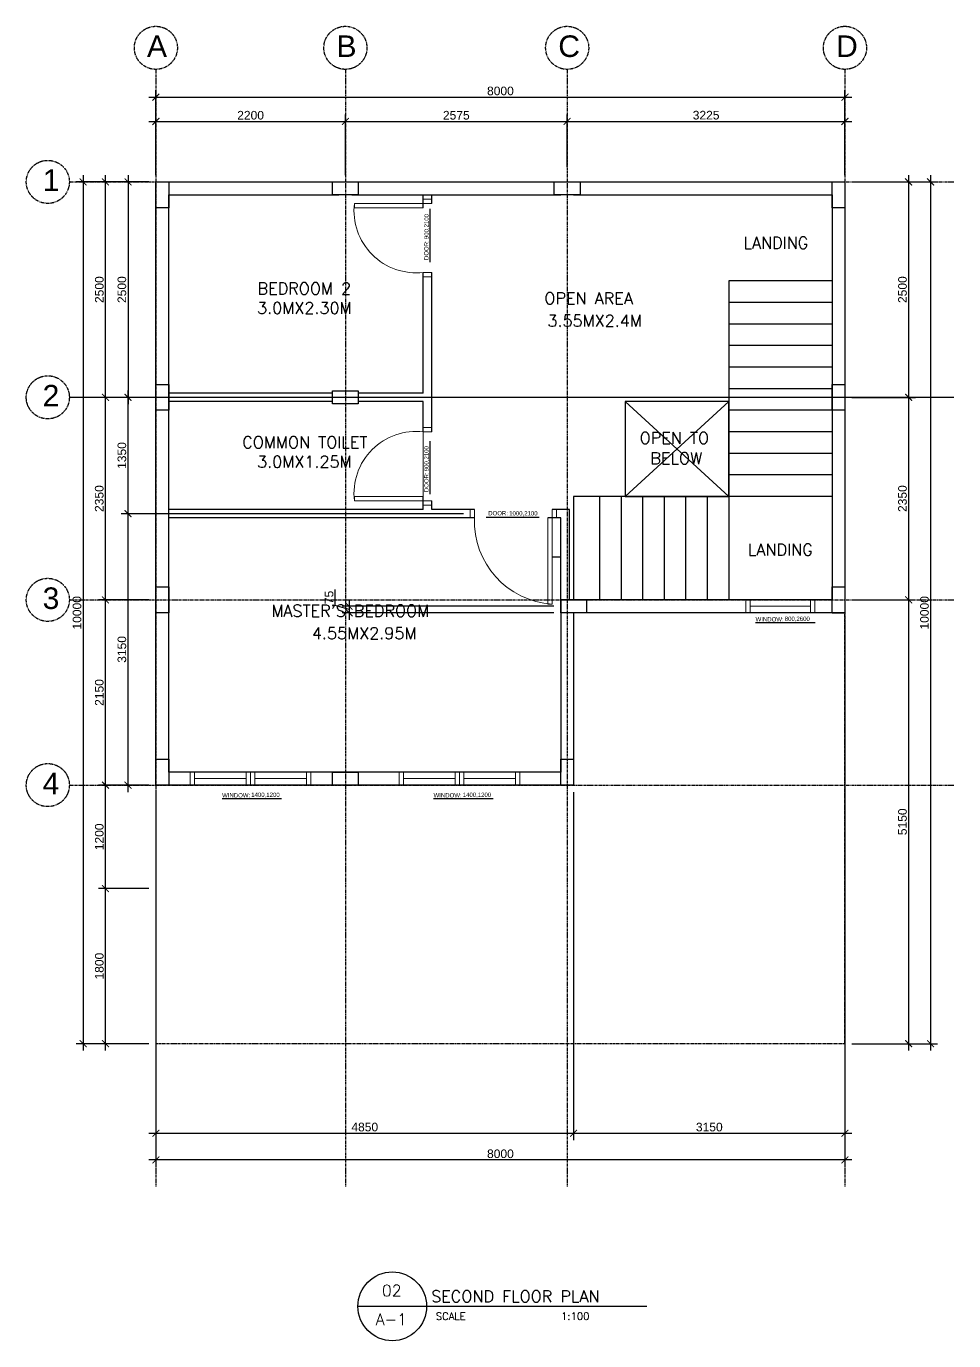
# Model space of a CAD drawing. Header units: millimetres. Extents: x 18864 to 46472, y 664 to 15917.
# Drawn here: x 18864 to 29631, y 664 to 15917 of the extents above; entities that cross this region are included whole.
import ezdxf

# ---------------------------------------------------------------- set-up
doc = ezdxf.new("R2010")
doc.units = ezdxf.units.MM
doc.linetypes.add('PHANTOM', pattern=[63.5, 31.75, -6.35, 6.35, -6.35, 6.35, -6.35])
for name, color, linetype in [('ANNO-TEXTS', 7, 'Continuous'), ('COLUMN', 7, 'Continuous'), ('JAMB', 7, 'Continuous'), ('P-BG', 7, 'Continuous'), ('STAIR', 7, 'Continuous'), ('WALL', 7, 'Continuous')]:
    doc.layers.add(name, color=color, linetype=linetype)
doc.layers.add('DOOR', color=7, linetype='Continuous', lineweight=9)
doc.layers.add('WINDOW', color=7, linetype='Continuous', lineweight=9)
doc.styles.add('ROMANS', font='romans.shx', dxfattribs={"width": 0.8})
doc.styles.add('SIMPLEX', font='simplex.shx', dxfattribs={"width": 0.9, "height": 0.7})
doc.styles.get("Standard").update_dxf_attribs({"font": 'arial.ttf'})
doc.dimstyles.new('2', dxfattribs={"dimtxt": 100, "dimasz": 80, "dimexe": 80, "dimexo": 80, "dimgap": 20, "dimtad": 1, "dimdec": 0, "dimtxsty": 'Standard', "dimblk": 'ARCHTICK', "dimcen": 2.5, "dimdle": 80, "dimclrd": 253, "dimclre": 253, "dimclrt": 1, "dimazin": 3, "dimtfac": 1, "dimtdec": 0, "dimtmove": 0, "dimatfit": 3})

# ---------------------------------------------------------------- blocks, each defined once
blk = doc.blocks.new('_ArchTick')
at = {"color": 0, "linetype": 'ByBlock', "const_width": 0.15}
blk.add_lwpolyline([(-0.5, -0.5), (0.5, 0.5)], dxfattribs=at)
blk = doc.blocks.new('*D37')
at = {"color": 253, "lineweight": -2, "transparency": 16777216}
for p, q in [((20368, 14191), (20368, 15175)), ((28368, 14191), (28368, 15175)), ((20288, 15095), (28448, 15095))]:
    blk.add_line(p, q, dxfattribs=at)
at = {"layer": 'Defpoints', "color": 0, "transparency": 16777216}
for p in [(28368, 15095), (20368, 14111), (28368, 14111)]:
    blk.add_point(p, dxfattribs=at)
at = {"color": 253, "lineweight": -2, "transparency": 16777216, "xscale": 80, "yscale": 80, "zscale": 80, "rotation": 180}
blk.add_blockref('_ArchTick', (20368, 15095), dxfattribs=at)
at = {"color": 253, "lineweight": -2, "transparency": 16777216, "xscale": 80, "yscale": 80, "zscale": 80}
blk.add_blockref('_ArchTick', (28368, 15095), dxfattribs=at)
at = {"color": 1, "transparency": 16777216, "insert": (24368, 15166), "char_height": 100, "attachment_point": 5}
blk.add_mtext('\\A1;8000', dxfattribs=at)
blk = doc.blocks.new('*D7')
at = {"color": 253, "lineweight": -2, "transparency": 16777216}
for p, q in [((20288, 14813), (22648, 14813)), ((20368, 14191), (20368, 14893)), ((22568, 14191), (22568, 14893))]:
    blk.add_line(p, q, dxfattribs=at)
at = {"layer": 'Defpoints', "color": 0, "transparency": 16777216}
for p in [(22568, 14813), (20368, 14111), (22568, 14111)]:
    blk.add_point(p, dxfattribs=at)
at = {"color": 253, "lineweight": -2, "transparency": 16777216, "xscale": 80, "yscale": 80, "zscale": 80, "rotation": 180}
blk.add_blockref('_ArchTick', (20368, 14813), dxfattribs=at)
at = {"color": 253, "lineweight": -2, "transparency": 16777216, "xscale": 80, "yscale": 80, "zscale": 80}
blk.add_blockref('_ArchTick', (22568, 14813), dxfattribs=at)
at = {"color": 1, "transparency": 16777216, "insert": (21468, 14884), "char_height": 100, "attachment_point": 5}
blk.add_mtext('\\A1;2200', dxfattribs=at)
blk = doc.blocks.new('*D38')
at = {"color": 253, "lineweight": -2, "transparency": 16777216}
for p, q in [((22488, 14813), (25223, 14813)), ((22568, 14191), (22568, 14893)), ((25143, 14281), (25143, 14893))]:
    blk.add_line(p, q, dxfattribs=at)
at = {"layer": 'Defpoints', "color": 0, "transparency": 16777216}
for p in [(25143, 14813), (25143, 14201), (22568, 14111)]:
    blk.add_point(p, dxfattribs=at)
at = {"color": 253, "lineweight": -2, "transparency": 16777216, "xscale": 80, "yscale": 80, "zscale": 80, "rotation": 180}
blk.add_blockref('_ArchTick', (22568, 14813), dxfattribs=at)
at = {"color": 253, "lineweight": -2, "transparency": 16777216, "xscale": 80, "yscale": 80, "zscale": 80}
blk.add_blockref('_ArchTick', (25143, 14813), dxfattribs=at)
at = {"color": 1, "transparency": 16777216, "insert": (23856, 14884), "char_height": 100, "attachment_point": 5}
blk.add_mtext('\\A1;2575', dxfattribs=at)
blk = doc.blocks.new('*D39')
at = {"color": 253, "lineweight": -2, "transparency": 16777216}
for p, q in [((25063, 14813), (28448, 14813)), ((25143, 14281), (25143, 14893)), ((28368, 14293), (28368, 14893))]:
    blk.add_line(p, q, dxfattribs=at)
at = {"layer": 'Defpoints', "color": 0, "transparency": 16777216}
for p in [(28368, 14813), (25143, 14201), (28368, 14213)]:
    blk.add_point(p, dxfattribs=at)
at = {"color": 253, "lineweight": -2, "transparency": 16777216, "xscale": 80, "yscale": 80, "zscale": 80, "rotation": 180}
blk.add_blockref('_ArchTick', (25143, 14813), dxfattribs=at)
at = {"color": 253, "lineweight": -2, "transparency": 16777216, "xscale": 80, "yscale": 80, "zscale": 80}
blk.add_blockref('_ArchTick', (28368, 14813), dxfattribs=at)
at = {"color": 1, "transparency": 16777216, "insert": (26756, 14885), "char_height": 100, "attachment_point": 5}
blk.add_mtext('\\A1;3225', dxfattribs=at)
blk = doc.blocks.new('*D40')
at = {"color": 253, "lineweight": -2, "transparency": 16777216}
for p, q in [((19524, 14191), (19524, 4031)), ((20288, 14111), (19444, 14111)), ((20288, 4111), (19444, 4111))]:
    blk.add_line(p, q, dxfattribs=at)
at = {"layer": 'Defpoints', "color": 0, "transparency": 16777216}
for p in [(20368, 14111), (19524, 4111), (20368, 4111)]:
    blk.add_point(p, dxfattribs=at)
at = {"color": 253, "lineweight": -2, "transparency": 16777216, "xscale": 80, "yscale": 80, "zscale": 80}
for p, rotation in [((19524, 14111), 90), ((19524, 4111), 270)]:
    blk.add_blockref('_ArchTick', p, dxfattribs=dict(at, rotation=rotation))
at = {"color": 1, "transparency": 16777216, "insert": (19453, 9111), "char_height": 100, "attachment_point": 5, "rotation": 90}
blk.add_mtext('\\A1;10000', dxfattribs=at)
blk = doc.blocks.new('*D8')
at = {"color": 253, "lineweight": -2, "transparency": 16777216}
for p, q in [((19783, 4031), (19783, 5991)), ((20288, 5911), (19703, 5911)), ((20288, 4111), (19703, 4111))]:
    blk.add_line(p, q, dxfattribs=at)
at = {"layer": 'Defpoints', "color": 0, "transparency": 16777216}
for p in [(19783, 5911), (20368, 5911), (20368, 4111)]:
    blk.add_point(p, dxfattribs=at)
at = {"color": 253, "lineweight": -2, "transparency": 16777216, "xscale": 80, "yscale": 80, "zscale": 80}
for p, rotation in [((19783, 5911), 90), ((19783, 4111), 270)]:
    blk.add_blockref('_ArchTick', p, dxfattribs=dict(at, rotation=rotation))
at = {"color": 1, "transparency": 16777216, "insert": (19712, 5011), "char_height": 100, "attachment_point": 5, "rotation": 90}
blk.add_mtext('\\A1;1800', dxfattribs=at)
blk = doc.blocks.new('*D41')
at = {"color": 253, "lineweight": -2, "transparency": 16777216}
for p, q in [((19783, 5831), (19783, 7191)), ((20288, 7111), (19703, 7111)), ((20288, 5911), (19703, 5911))]:
    blk.add_line(p, q, dxfattribs=at)
at = {"layer": 'Defpoints', "color": 0, "transparency": 16777216}
for p in [(19783, 7111), (20368, 7111), (20368, 5911)]:
    blk.add_point(p, dxfattribs=at)
at = {"color": 253, "lineweight": -2, "transparency": 16777216, "xscale": 80, "yscale": 80, "zscale": 80}
for p, rotation in [((19783, 7111), 90), ((19783, 5911), 270)]:
    blk.add_blockref('_ArchTick', p, dxfattribs=dict(at, rotation=rotation))
at = {"color": 1, "transparency": 16777216, "insert": (19712, 6511), "char_height": 100, "attachment_point": 5, "rotation": 90}
blk.add_mtext('\\A1;1200', dxfattribs=at)
blk = doc.blocks.new('*D42')
at = {"color": 253, "lineweight": -2, "transparency": 16777216}
for p, q in [((19783, 7031), (19783, 9341)), ((20288, 9261), (19703, 9261)), ((20288, 7111), (19703, 7111))]:
    blk.add_line(p, q, dxfattribs=at)
at = {"layer": 'Defpoints', "color": 0, "transparency": 16777216}
for p in [(19783, 9261), (20368, 9261), (20368, 7111)]:
    blk.add_point(p, dxfattribs=at)
at = {"color": 253, "lineweight": -2, "transparency": 16777216, "xscale": 80, "yscale": 80, "zscale": 80}
for p, rotation in [((19783, 9261), 90), ((19783, 7111), 270)]:
    blk.add_blockref('_ArchTick', p, dxfattribs=dict(at, rotation=rotation))
at = {"color": 1, "transparency": 16777216, "insert": (19712, 8186), "char_height": 100, "attachment_point": 5, "rotation": 90}
blk.add_mtext('\\A1;2150', dxfattribs=at)
blk = doc.blocks.new('*D43')
at = {"color": 253, "lineweight": -2, "transparency": 16777216}
for p, q in [((20288, 11611), (19703, 11611)), ((19783, 9181), (19783, 11691)), ((20288, 9261), (19703, 9261))]:
    blk.add_line(p, q, dxfattribs=at)
at = {"layer": 'Defpoints', "color": 0, "transparency": 16777216}
for p in [(19783, 11611), (20368, 11611), (20368, 9261)]:
    blk.add_point(p, dxfattribs=at)
at = {"color": 253, "lineweight": -2, "transparency": 16777216, "xscale": 80, "yscale": 80, "zscale": 80}
for p, rotation in [((19783, 11611), 90), ((19783, 9261), 270)]:
    blk.add_blockref('_ArchTick', p, dxfattribs=dict(at, rotation=rotation))
at = {"color": 1, "transparency": 16777216, "insert": (19711, 10436), "char_height": 100, "attachment_point": 5, "rotation": 90}
blk.add_mtext('\\A1;2350', dxfattribs=at)
blk = doc.blocks.new('*D44')
at = {"color": 253, "lineweight": -2, "transparency": 16777216}
for p, q in [((19783, 11531), (19783, 14191)), ((20288, 14111), (19703, 14111)), ((20288, 11611), (19703, 11611))]:
    blk.add_line(p, q, dxfattribs=at)
at = {"layer": 'Defpoints', "color": 0, "transparency": 16777216}
for p in [(19783, 14111), (20368, 14111), (20368, 11611)]:
    blk.add_point(p, dxfattribs=at)
at = {"color": 253, "lineweight": -2, "transparency": 16777216, "xscale": 80, "yscale": 80, "zscale": 80}
for p, rotation in [((19783, 14111), 90), ((19783, 11611), 270)]:
    blk.add_blockref('_ArchTick', p, dxfattribs=dict(at, rotation=rotation))
at = {"color": 1, "transparency": 16777216, "insert": (19712, 12861), "char_height": 100, "attachment_point": 5, "rotation": 90}
blk.add_mtext('\\A1;2500', dxfattribs=at)
blk = doc.blocks.new('*D9')
at = {"color": 253, "lineweight": -2, "transparency": 16777216}
for p, q in [((20045, 14191), (20045, 11531)), ((20288, 14111), (19965, 14111)), ((20288, 11611), (19965, 11611))]:
    blk.add_line(p, q, dxfattribs=at)
at = {"layer": 'Defpoints', "color": 0, "transparency": 16777216}
for p in [(20368, 14111), (20045, 11611), (20368, 11611)]:
    blk.add_point(p, dxfattribs=at)
at = {"color": 253, "lineweight": -2, "transparency": 16777216, "xscale": 80, "yscale": 80, "zscale": 80}
for p, rotation in [((20045, 14111), 90), ((20045, 11611), 270)]:
    blk.add_blockref('_ArchTick', p, dxfattribs=dict(at, rotation=rotation))
at = {"color": 1, "transparency": 16777216, "insert": (19974, 12861), "char_height": 100, "attachment_point": 5, "rotation": 90}
blk.add_mtext('\\A1;2500', dxfattribs=at)
blk = doc.blocks.new('*D45')
at = {"color": 253, "lineweight": -2, "transparency": 16777216}
for p, q in [((22450, 9197), (22450, 9380)), ((22611, 9149), (22450, 9197)), ((24988, 9186), (22531, 9186)), ((22611, 9266), (22611, 9031)), ((24988, 9111), (22531, 9111))]:
    blk.add_line(p, q, dxfattribs=at)
at = {"layer": 'Defpoints', "color": 0, "transparency": 16777216}
for p in [(25068, 9186), (22611, 9111), (25068, 9111)]:
    blk.add_point(p, dxfattribs=at)
at = {"color": 253, "lineweight": -2, "transparency": 16777216, "xscale": 80, "yscale": 80, "zscale": 80}
for p, rotation in [((22611, 9186), 90), ((22611, 9111), 270)]:
    blk.add_blockref('_ArchTick', p, dxfattribs=dict(at, rotation=rotation))
at = {"color": 1, "transparency": 16777216, "insert": (22379, 9289), "char_height": 100, "attachment_point": 5, "rotation": 90}
blk.add_mtext('\\A1;75', dxfattribs=at)
blk = doc.blocks.new('*D10')
at = {"color": 253, "lineweight": -2, "transparency": 16777216}
for p, q in [((20368, 5831), (20368, 2992)), ((25218, 5831), (25218, 2992)), ((20288, 3072), (25298, 3072))]:
    blk.add_line(p, q, dxfattribs=at)
at = {"layer": 'Defpoints', "color": 0, "transparency": 16777216}
for p in [(20368, 5911), (25218, 5911), (25218, 3072)]:
    blk.add_point(p, dxfattribs=at)
at = {"color": 253, "lineweight": -2, "transparency": 16777216, "xscale": 80, "yscale": 80, "zscale": 80, "rotation": 180}
blk.add_blockref('_ArchTick', (20368, 3072), dxfattribs=at)
at = {"color": 253, "lineweight": -2, "transparency": 16777216, "xscale": 80, "yscale": 80, "zscale": 80}
blk.add_blockref('_ArchTick', (25218, 3072), dxfattribs=at)
at = {"color": 1, "transparency": 16777216, "insert": (22793, 3143), "char_height": 100, "attachment_point": 5}
blk.add_mtext('\\A1;4850', dxfattribs=at)
blk = doc.blocks.new('*D46')
at = {"color": 253, "lineweight": -2, "transparency": 16777216}
for p, q in [((28368, 9031), (28368, 2992)), ((25218, 7031), (25218, 2992)), ((25138, 3072), (28448, 3072))]:
    blk.add_line(p, q, dxfattribs=at)
at = {"layer": 'Defpoints', "color": 0, "transparency": 16777216}
for p in [(28368, 9111), (25218, 7111), (28368, 3072)]:
    blk.add_point(p, dxfattribs=at)
at = {"color": 253, "lineweight": -2, "transparency": 16777216, "xscale": 80, "yscale": 80, "zscale": 80, "rotation": 180}
blk.add_blockref('_ArchTick', (25218, 3072), dxfattribs=at)
at = {"color": 253, "lineweight": -2, "transparency": 16777216, "xscale": 80, "yscale": 80, "zscale": 80}
blk.add_blockref('_ArchTick', (28368, 3072), dxfattribs=at)
at = {"color": 1, "transparency": 16777216, "insert": (26793, 3143), "char_height": 100, "attachment_point": 5}
blk.add_mtext('\\A1;3150', dxfattribs=at)
blk = doc.blocks.new('*D47')
at = {"color": 253, "lineweight": -2, "transparency": 16777216}
for p, q in [((28368, 9031), (28368, 2682)), ((20368, 7031), (20368, 2682)), ((28448, 2762), (20288, 2762))]:
    blk.add_line(p, q, dxfattribs=at)
at = {"layer": 'Defpoints', "color": 0, "transparency": 16777216}
for p in [(28368, 9111), (20368, 7111), (20368, 2762)]:
    blk.add_point(p, dxfattribs=at)
at = {"color": 253, "lineweight": -2, "transparency": 16777216, "xscale": 80, "yscale": 80, "zscale": 80, "rotation": 180}
blk.add_blockref('_ArchTick', (20368, 2762), dxfattribs=at)
at = {"color": 253, "lineweight": -2, "transparency": 16777216, "xscale": 80, "yscale": 80, "zscale": 80}
blk.add_blockref('_ArchTick', (28368, 2762), dxfattribs=at)
at = {"color": 1, "transparency": 16777216, "insert": (24368, 2833), "char_height": 100, "attachment_point": 5}
blk.add_mtext('\\A1;8000', dxfattribs=at)
blk = doc.blocks.new('*D48')
at = {"color": 253, "lineweight": -2, "transparency": 16777216}
for p, q in [((29362, 14191), (29362, 4031)), ((28448, 14111), (29442, 14111)), ((28448, 4111), (29442, 4111))]:
    blk.add_line(p, q, dxfattribs=at)
at = {"layer": 'Defpoints', "color": 0, "transparency": 16777216}
for p in [(28368, 14111), (28368, 4111), (29362, 4111)]:
    blk.add_point(p, dxfattribs=at)
at = {"color": 253, "lineweight": -2, "transparency": 16777216, "xscale": 80, "yscale": 80, "zscale": 80}
for p, rotation in [((29362, 14111), 90), ((29362, 4111), 270)]:
    blk.add_blockref('_ArchTick', p, dxfattribs=dict(at, rotation=rotation))
at = {"color": 1, "transparency": 16777216, "insert": (29291, 9111), "char_height": 100, "attachment_point": 5, "rotation": 90}
blk.add_mtext('\\A1;10000', dxfattribs=at)
blk = doc.blocks.new('*D49')
at = {"color": 253, "lineweight": -2, "transparency": 16777216}
for p, q in [((29107, 14191), (29107, 11531)), ((28448, 14111), (29187, 14111)), ((28448, 11611), (29187, 11611))]:
    blk.add_line(p, q, dxfattribs=at)
at = {"layer": 'Defpoints', "color": 0, "transparency": 16777216}
for p in [(28368, 14111), (28368, 11611), (29107, 11611)]:
    blk.add_point(p, dxfattribs=at)
at = {"color": 253, "lineweight": -2, "transparency": 16777216, "xscale": 80, "yscale": 80, "zscale": 80}
for p, rotation in [((29107, 14111), 90), ((29107, 11611), 270)]:
    blk.add_blockref('_ArchTick', p, dxfattribs=dict(at, rotation=rotation))
at = {"color": 1, "transparency": 16777216, "insert": (29036, 12861), "char_height": 100, "attachment_point": 5, "rotation": 90}
blk.add_mtext('\\A1;2500', dxfattribs=at)
blk = doc.blocks.new('*D50')
at = {"color": 253, "lineweight": -2, "transparency": 16777216}
for p, q in [((28448, 11611), (29187, 11611)), ((29107, 11691), (29107, 9181)), ((28448, 9261), (29187, 9261))]:
    blk.add_line(p, q, dxfattribs=at)
at = {"layer": 'Defpoints', "color": 0, "transparency": 16777216}
for p in [(28368, 11611), (28368, 9261), (29107, 9261)]:
    blk.add_point(p, dxfattribs=at)
at = {"color": 253, "lineweight": -2, "transparency": 16777216, "xscale": 80, "yscale": 80, "zscale": 80}
for p, rotation in [((29107, 11611), 90), ((29107, 9261), 270)]:
    blk.add_blockref('_ArchTick', p, dxfattribs=dict(at, rotation=rotation))
at = {"color": 1, "transparency": 16777216, "insert": (29036, 10436), "char_height": 100, "attachment_point": 5, "rotation": 90}
blk.add_mtext('\\A1;2350', dxfattribs=at)
blk = doc.blocks.new('*D51')
at = {"color": 253, "lineweight": -2, "transparency": 16777216}
for p, q in [((29107, 9341), (29107, 4031)), ((28448, 9261), (29187, 9261)), ((28448, 4111), (29187, 4111))]:
    blk.add_line(p, q, dxfattribs=at)
at = {"layer": 'Defpoints', "color": 0, "transparency": 16777216}
for p in [(28368, 9261), (28368, 4111), (29107, 4111)]:
    blk.add_point(p, dxfattribs=at)
at = {"color": 253, "lineweight": -2, "transparency": 16777216, "xscale": 80, "yscale": 80, "zscale": 80}
for p, rotation in [((29107, 9261), 90), ((29107, 4111), 270)]:
    blk.add_blockref('_ArchTick', p, dxfattribs=dict(at, rotation=rotation))
at = {"color": 1, "transparency": 16777216, "insert": (29036, 6686), "char_height": 100, "attachment_point": 5, "rotation": 90}
blk.add_mtext('\\A1;5150', dxfattribs=at)
blk = doc.blocks.new('*D52')
at = {"color": 253, "lineweight": -2, "transparency": 16777216}
for p, q in [((23938, 10261), (19965, 10261)), ((20045, 7031), (20045, 10341)), ((20288, 7111), (19965, 7111))]:
    blk.add_line(p, q, dxfattribs=at)
at = {"layer": 'Defpoints', "color": 0, "transparency": 16777216}
for p in [(20045, 10261), (24018, 10261), (20368, 7111)]:
    blk.add_point(p, dxfattribs=at)
at = {"color": 253, "lineweight": -2, "transparency": 16777216, "xscale": 80, "yscale": 80, "zscale": 80}
for p, rotation in [((20045, 10261), 90), ((20045, 7111), 270)]:
    blk.add_blockref('_ArchTick', p, dxfattribs=dict(at, rotation=rotation))
at = {"color": 1, "transparency": 16777216, "insert": (19974, 8686), "char_height": 100, "attachment_point": 5, "rotation": 90}
blk.add_mtext('\\A1;3150', dxfattribs=at)
blk = doc.blocks.new('*D53')
at = {"color": 253, "lineweight": -2, "transparency": 16777216}
for p, q in [((20363, 11611), (19965, 11611)), ((20045, 10181), (20045, 11691)), ((23938, 10261), (19965, 10261))]:
    blk.add_line(p, q, dxfattribs=at)
at = {"layer": 'Defpoints', "color": 0, "transparency": 16777216}
for p in [(20045, 11611), (20443, 11611), (24018, 10261)]:
    blk.add_point(p, dxfattribs=at)
at = {"color": 253, "lineweight": -2, "transparency": 16777216, "xscale": 80, "yscale": 80, "zscale": 80}
for p, rotation in [((20045, 11611), 90), ((20045, 10261), 270)]:
    blk.add_blockref('_ArchTick', p, dxfattribs=dict(at, rotation=rotation))
at = {"color": 1, "transparency": 16777216, "insert": (19974, 10936), "char_height": 100, "attachment_point": 5, "rotation": 90}
blk.add_mtext('\\A1;1350', dxfattribs=at)
blk = doc.blocks.new('DOOR ATTRIBUTE')
blk.add_line((0, 0), (1232, 0))
for tag, p in [('DOOR:', (48, 39)), ('1000,2100', (534, 36))]:
    blk.add_attdef(tag, p, '', height=100)
blk = doc.blocks.new('WINDOW')
blk.add_line((0, 0), (690, 0))
for tag, p in [('WINDOW:', (0, 11)), ('1200,1200', (338, 17))]:
    blk.add_attdef(tag, p, '', height=50)

msp = doc.modelspace()

# ---------------------------------------------------------------- linework, layer by layer
at = {"color": 9, "linetype": 'PHANTOM'}
for p, q in [((20368.1, 15416.9), (20368.1, 2455.3)), ((22568.1, 15416.9), (22568.1, 2455.3)), ((25143.1, 15416.9), (25143.1, 2455.3)), ((28368.1, 15416.9), (28368.1, 2455.3)), ((19363.7, 14111.3), (29630.5, 14111.3)), ((19363.7, 9261.3), (29630.5, 9261.3)), ((19363.7, 7111.3), (29630.5, 7111.3))]:
    msp.add_line(p, q, dxfattribs=at)
for p, q in [((19363.7, 11611.3), (29630.5, 11611.3)), ((27018.1, 11561.3), (25818.1, 10461.3)), ((27018.1, 10461.3), (25818.1, 11561.3)), ((24968.1, 9761.3), (25068.1, 9761.3))]:
    msp.add_line(p, q)
msp.add_lwpolyline([(27018.1, 11561.3), (25818.1, 11561.3), (25818.1, 10461.3), (27018.1, 10461.3)], close=True)
at = {"color": 8, "linetype": 'PHANTOM'}
msp.add_lwpolyline([(20368.1, 7111.3), (20368.1, 4111.3), (28368.1, 4111.3), (28368.1, 9111.3)], dxfattribs=at)
at = {"color": 9, "linetype": 'PHANTOM'}
for centre in [(20368.1, 15666.9), (22568.1, 15666.9), (25143.1, 15666.9), (28368.1, 15666.9), (19113.7, 14111.3), (19113.7, 11611.3), (19113.7, 9261.3), (19113.7, 7111.3)]:
    msp.add_circle(centre, 250, dxfattribs=at)
at = {"layer": 'COLUMN'}
msp.add_line((25218.1, 7111.3), (25068.1, 7111.3), dxfattribs=at)
for points in [[(20368.1, 14111.3), (20518.1, 14111.3), (20518.1, 13811.3), (20368.1, 13811.3), (20368.1, 14111.3)], [(22718.1, 14111.3), (22718.1, 13961.3), (22418.1, 13961.3), (22418.1, 14111.3), (22718.1, 14111.3)], [(25293.1, 14111.3), (25293.1, 13961.3), (24993.1, 13961.3), (24993.1, 14111.3), (25293.1, 14111.3)], [(28218.1, 14111.3), (28368.1, 14111.3), (28368.1, 13811.3), (28218.1, 13811.3), (28218.1, 14111.3)], [(20368.1, 11761.3), (20518.1, 11761.3), (20518.1, 11461.3), (20368.1, 11461.3), (20368.1, 11761.3)], [(28218.1, 11761.3), (28368.1, 11761.3), (28368.1, 11461.3), (28218.1, 11461.3), (28218.1, 11761.3)], [(22718.1, 11686.3), (22718.1, 11536.3), (22418.1, 11536.3), (22418.1, 11686.3), (22718.1, 11686.3)], [(20368.1, 9411.3), (20518.1, 9411.3), (20518.1, 9111.3), (20368.1, 9111.3), (20368.1, 9411.3)], [(28218.1, 9411.3), (28368.1, 9411.3), (28368.1, 9111.3), (28218.1, 9111.3), (28218.1, 9411.3)], [(25368.1, 9261.3), (25368.1, 9111.3), (25068.1, 9111.3), (25068.1, 9261.3), (25368.1, 9261.3)], [(20368.1, 7411.3), (20518.1, 7411.3), (20518.1, 7111.3), (20368.1, 7111.3), (20368.1, 7411.3)], [(25068.1, 7411.3), (25218.1, 7411.3), (25218.1, 7111.3), (25068.1, 7111.3), (25068.1, 7411.3)], [(22418.1, 7111.3), (22418.1, 7261.3), (22718.1, 7261.3), (22718.1, 7111.3), (22418.1, 7111.3)]]:
    msp.add_lwpolyline(points, dxfattribs=at)
at = {"layer": 'DOOR'}
msp.add_line((23473.1, 11211.3), (23473.1, 10461.3), dxfattribs=at)
for points in [[(23473.1, 13061.3), (23473.1, 13011.3), (23573.1, 13011.3), (23573.1, 13061.3), (23473.1, 13061.3, -0.4849273), (22673.1, 13861.3), (22673.1, 13811.3), (23473.1, 13811.3), (23473.1, 13861.3), (23473.1, 13911.3), (23573.1, 13911.3), (23573.1, 13861.3), (23473.1, 13861.3), (22673.1, 13861.3)], [(23473.1, 11211.3), (23473.1, 11261.3), (23573.1, 11261.3), (23573.1, 11211.3), (23473.1, 11211.3, 0.4849273), (22673.1, 10411.3), (22673.1, 10461.3), (23473.1, 10461.3), (23473.1, 10411.3), (23473.1, 10361.3), (23573.1, 10361.3), (23573.1, 10411.3), (23473.1, 10411.3), (22673.1, 10411.3)], [(24068.1, 10211.3), (24018.1, 10211.3), (24018.1, 10311.3), (24068.1, 10311.3), (24068.1, 10211.3, 0.4077954), (24968.1, 9211.3), (24918.1, 9211.3), (24918.1, 10211.3), (24968.1, 10211.3), (25018.1, 10211.3), (25018.1, 10311.3), (24968.1, 10311.3), (24968.1, 10211.3), (24968.1, 9211.3)]]:
    msp.add_lwpolyline(points, format="xyb", dxfattribs=at)
at = {"layer": 'JAMB'}
for p, q in [((20368.1, 13961.3), (20368.1, 14111.3)), ((20368.1, 14111.3), (20518.1, 14111.3)), ((22493.1, 14111.3), (22643.1, 14111.3)), ((25068.1, 14111.3), (25218.1, 14111.3)), ((28218.1, 14111.3), (28368.1, 14111.3)), ((28368.1, 14111.3), (28368.1, 13961.3)), ((23473.1, 13811.3), (23473.1, 13961.3)), ((23573.1, 13861.3), (23573.1, 13961.3)), ((23573.1, 11561.3), (23573.1, 11661.3)), ((23473.1, 10311.3), (23473.1, 10461.3)), ((23573.1, 10311.3), (23573.1, 10411.3)), ((25168.1, 10311.3), (24968.1, 10311.3)), ((25168.1, 10211.3), (25168.1, 10311.3)), ((23573.1, 10211.3), (23473.1, 10211.3)), ((25068.1, 10211.3), (24918.1, 10211.3)), ((25218.1, 9261.3), (25068.1, 9261.3)), ((25068.1, 9261.3), (25068.1, 9111.3)), ((28368.1, 9261.3), (28368.1, 9111.3)), ((28218.1, 9111.3), (28368.1, 9111.3)), ((20368.1, 7111.3), (20368.1, 7261.3)), ((25068.1, 7261.3), (25018.1, 7261.3)), ((25218.1, 7261.3), (25218.1, 7111.3)), ((20518.1, 7111.3), (20368.1, 7111.3))]:
    msp.add_line(p, q, dxfattribs=at)
at = {"layer": 'P-BG', "color": 1, "linetype": 'Continuous'}
msp.add_line((26068.6, 1063.1), (22713.6, 1063.1), dxfattribs=at)
msp.add_circle((23112.5, 1063.1), 398.9, dxfattribs=at)
msp.add_circle((23112.5, 1063.1), 398.9, dxfattribs=at)
at = {"layer": 'STAIR'}
for p, q in [((27018.1, 12961.3), (27018.1, 9261.3)), ((28218.1, 12961.3), (27018.1, 12961.3)), ((28218.1, 12711.3), (27018.1, 12711.3)), ((28218.1, 12461.3), (27018.1, 12461.3)), ((28218.1, 12211.3), (27018.1, 12211.3)), ((28218.1, 11961.3), (27018.1, 11961.3)), ((28218.1, 11711.3), (27018.1, 11711.3)), ((28218.1, 11461.3), (27018.1, 11461.3)), ((28218.1, 11211.3), (27018.1, 11211.3)), ((28218.1, 10961.3), (27018.1, 10961.3)), ((28218.1, 10711.3), (27018.1, 10711.3)), ((28218.1, 10461.3), (25218.1, 10461.3)), ((25218.1, 10461.3), (25218.1, 9261.3)), ((25518.1, 10461.3), (25518.1, 9261.3)), ((25768.1, 10461.3), (25768.1, 9261.3)), ((26018.1, 10461.3), (26018.1, 9261.3)), ((26268.1, 10461.3), (26268.1, 9261.3)), ((26518.1, 10461.3), (26518.1, 9261.3)), ((26768.1, 10461.3), (26768.1, 9261.3))]:
    msp.add_line(p, q, dxfattribs=at)
at = {"layer": 'WALL'}
for p, q in [((20518.1, 14111.3), (22493.1, 14111.3)), ((22643.1, 14111.3), (25068.1, 14111.3)), ((25218.1, 14111.3), (28218.1, 14111.3)), ((20368.1, 7261.3), (20368.1, 13961.3)), ((20518.1, 7261.3), (20518.1, 13961.3)), ((20518.1, 13961.3), (22493.1, 13961.3)), ((22643.1, 13961.3), (25068.1, 13961.3)), ((25218.1, 13961.3), (28218.1, 13961.3)), ((28218.1, 13961.3), (28218.1, 9261.3)), ((28368.1, 13961.3), (28368.1, 9261.3)), ((23473.1, 11661.3), (23473.1, 13061.3)), ((23573.1, 11661.3), (23573.1, 13061.3)), ((22418.1, 11661.3), (20518.1, 11661.3)), ((23473.1, 11661.3), (22718.1, 11661.3)), ((22418.1, 11561.3), (20518.1, 11561.3)), ((23473.1, 11561.3), (22718.1, 11561.3)), ((23473.1, 11211.3), (23473.1, 11561.3)), ((23573.1, 11211.3), (23573.1, 11561.3)), ((23473.1, 10311.3), (20518.1, 10311.3)), ((24068.1, 10311.3), (23573.1, 10311.3)), ((23473.1, 10211.3), (20518.1, 10211.3)), ((24068.1, 10211.3), (23573.1, 10211.3)), ((25068.1, 9261.3), (25068.1, 10211.3)), ((25168.1, 9261.3), (25168.1, 10211.3)), ((28218.1, 9261.3), (25218.1, 9261.3)), ((25068.1, 9111.3), (25068.1, 7261.3)), ((28218.1, 9111.3), (25218.1, 9111.3)), ((25218.1, 9111.3), (25218.1, 7261.3)), ((25068.1, 7261.3), (20518.1, 7261.3)), ((25068.1, 7111.3), (20518.1, 7111.3))]:
    msp.add_line(p, q, dxfattribs=at)
at = {"layer": 'WINDOW'}
for p, q in [((27268.1, 9261.3), (27268.1, 9111.3)), ((27968.1, 9186.3), (27268.1, 9186.3)), ((27968.1, 9261.3), (27968.1, 9111.3)), ((20818.1, 7261.3), (20818.1, 7111.3)), ((21418.1, 7186.3), (20818.1, 7186.3)), ((21418.1, 7261.3), (21418.1, 7111.3)), ((21518.1, 7261.3), (21518.1, 7111.3)), ((22118.1, 7186.3), (21518.1, 7186.3)), ((22118.1, 7261.3), (22118.1, 7111.3)), ((23243.1, 7261.3), (23243.1, 7111.3)), ((23243.1, 7186.3), (23843.1, 7186.3)), ((23843.1, 7261.3), (23843.1, 7111.3)), ((23943.1, 7261.3), (23943.1, 7111.3)), ((23943.1, 7186.3), (24543.1, 7186.3)), ((24543.1, 7261.3), (24543.1, 7111.3))]:
    msp.add_line(p, q, dxfattribs=at)
for points in [[(27218.1, 9111.3), (28018.1, 9111.3), (28018.1, 9261.3), (27218.1, 9261.3)], [(20768.1, 7111.3), (21468.1, 7111.3), (21468.1, 7261.3), (20768.1, 7261.3)], [(21468.1, 7111.3), (22168.1, 7111.3), (22168.1, 7261.3), (21468.1, 7261.3)], [(23893.1, 7111.3), (23193.1, 7111.3), (23193.1, 7261.3), (23893.1, 7261.3)], [(24593.1, 7111.3), (23893.1, 7111.3), (23893.1, 7261.3), (24593.1, 7261.3)]]:
    msp.add_lwpolyline(points, close=True, dxfattribs=at)

# ---------------------------------------------------------------- block references
at = {"xscale": 0.5, "yscale": 0.5, "zscale": 0.5, "rotation": 90}
for p in [(23552.3, 13180.7), (23552.3, 10486.6)]:
    msp.add_blockref('DOOR ATTRIBUTE', p, dxfattribs=at).add_auto_attribs({'1000,2100': '900,2100', 'DOOR:': 'DOOR:'})
at = {"xscale": 0.5, "yscale": 0.5, "zscale": 0.5}
msp.add_blockref('DOOR ATTRIBUTE', (24202.7, 10222.3), dxfattribs=at).add_auto_attribs({'1000,2100': '1000,2100', 'DOOR:': 'DOOR:'})
for p, values in [((27330.5, 8999.5), {'1200,1200': '800,2600', 'WINDOW:': 'WINDOW:'}), ((21137.4, 6957.4), {'1200,1200': '1400,1200', 'WINDOW:': 'WINDOW:'}), ((23592.3, 6957.4), {'1200,1200': '1400,1200', 'WINDOW:': 'WINDOW:'})]:
    msp.add_blockref('WINDOW', p).add_auto_attribs(values)

# ---------------------------------------------------------------- texts
at = {"color": 4, "style": 'ROMANS'}
for s, p in [('02', (22992.4, 1180)), ('A-1', (22919.9, 846))]:
    msp.add_text(s, height=132.91, dxfattribs=at).set_placement(p)
at = {"color": 3, "style": 'ROMANS'}
msp.add_text('SCALE                 1:100', height=85.094, dxfattribs=at).set_placement((23618, 905.4))
at = {"char_height": 250, "attachment_point": 1}
for s, insert in [('A', (20264.7, 15811.1)), ('B', (22464.7, 15811.1)), ('C', (25039.7, 15811.1)), ('D', (28264.7, 15811.1)), ('1', (19053.5, 14255.5)), ('2', (19053.5, 11755.5)), ('3', (19053.5, 9405.5)), ('4', (19053.5, 7255.5))]:
    msp.add_mtext_dynamic_manual_height_columns(s, width=227.272, gutter_width=6.25, heights=[0], dxfattribs=dict(at, insert=insert))
at = {"layer": 'ANNO-TEXTS', "linetype": 'Continuous', "style": 'SIMPLEX'}
for s, p in [('LANDING', (27189.3, 13336)), ('BEDROOM 2', (21548.8, 12805.7)), ('OPEN AREA', (24879.2, 12691.5)), ('3.0MX2.30M', (21543.9, 12580)), ('3.55MX2.4M', (24913.9, 12431.9)), ('COMMON TOILET', (21370.9, 11021.8)), ('OPEN TO ', (25984.9, 11071.3)), ('3.0MX1.25M', (21543.9, 10796.2)), ('BELOW', (26108.2, 10836.1)), ('LANDING', (27241, 9775)), ("MASTER'S BEDROOM", (21708.7, 9065.5)), ('4.55MX2.95M', (22179.6, 8805.9)), ('SECOND FLOOR PLAN', (23564.3, 1111.2))]:
    msp.add_text(s, height=136.15, dxfattribs=at).set_placement(p)

# ---------------------------------------------------------------- dimensions: what is measured, and where the dimension line sits
for base, p1, p2, picture, middle in [((28368.1, 15095.1), (20368.1, 14111.3), (28368.1, 14111.3), '*D37', (24368.1, 15166.2)), ((22568.1, 14813.4), (20368.1, 14111.3), (22568.1, 14111.3), '*D7', (21468.1, 14884.5)), ((20368.1, 2761.9), (28368.1, 9111.3), (20368.1, 7111.3), '*D47', (24368.1, 2832.9)), ((25218.1, 3071.6), (20368.1, 5911.3), (25218.1, 5911.3), '*D10', (22793.1, 3142.6))]:
    dim = msp.add_linear_dim(base=base, p1=p1, p2=p2, dimstyle='2')
    dim.commit()
    dim.dimension.update_dxf_attribs({"geometry": picture, "text_midpoint": middle})
for base, p1, p2, picture, middle in [((25143.1, 14813.4), (22568.1, 14111.3), (25143.1, 14201.5), '*D38', (23855.6, 14884.5)), ((28368.1, 14813.4), (25143.1, 14201.5), (28368.1, 14213.3), '*D39', (26755.6, 14884.5)), ((28368.1, 3071.6), (25218.1, 7111.3), (28368.1, 9111.3), '*D46', (26793.1, 3142.7))]:
    dim = msp.add_linear_dim(base=base, p1=p1, p2=p2, dimstyle='2', override={"dimtmove": 1})
    dim.commit()
    dim.dimension.update_dxf_attribs({"geometry": picture, "text_midpoint": middle})
for base, p1, p2, picture, middle in [((19523.6, 4111.3), (20368.1, 14111.3), (20368.1, 4111.3), '*D40', (19452.5, 9111.3)), ((19782.6, 14111.3), (20368.1, 11611.3), (20368.1, 14111.3), '*D44', (19711.5, 12861.3)), ((20044.8, 11611.3), (20368.1, 14111.3), (20368.1, 11611.3), '*D9', (19973.8, 12861.3)), ((29362.3, 4111.3), (28368.1, 14111.3), (28368.1, 4111.3), '*D48', (29291.2, 9111.3)), ((29106.7, 11611.3), (28368.1, 14111.3), (28368.1, 11611.3), '*D49', (29035.6, 12861.3)), ((19782.6, 11611.3), (20368.1, 9261.3), (20368.1, 11611.3), '*D43', (19711.5, 10436.3)), ((20044.8, 11611.3), (24018.1, 10261.3), (20443.1, 11611.3), '*D53', (19973.7, 10936.3)), ((20044.8, 10261.3), (20368.1, 7111.3), (24018.1, 10261.3), '*D52', (19973.7, 8686.3)), ((19782.6, 5911.3), (20368.1, 4111.3), (20368.1, 5911.3), '*D8', (19711.5, 5011.3))]:
    dim = msp.add_linear_dim(base=base, p1=p1, p2=p2, angle=90, dimstyle='2')
    dim.commit()
    dim.dimension.update_dxf_attribs({"geometry": picture, "text_midpoint": middle})
for base, p1, p2, picture, middle in [((29106.7, 9261.3), (28368.1, 11611.3), (28368.1, 9261.3), '*D50', (29035.6, 10436.3)), ((19782.6, 9261.3), (20368.1, 7111.3), (20368.1, 9261.3), '*D42', (19711.5, 8186.3)), ((22611.1, 9111.3), (25068.1, 9186.3), (25068.1, 9111.3), '*D45', (22379.4, 9217)), ((29106.7, 4111.3), (28368.1, 9261.3), (28368.1, 4111.3), '*D51', (29035.6, 6686.3)), ((19782.6, 7111.3), (20368.1, 5911.3), (20368.1, 7111.3), '*D41', (19711.5, 6511.3))]:
    dim = msp.add_linear_dim(base=base, p1=p1, p2=p2, angle=90, dimstyle='2', override={"dimtmove": 1})
    dim.commit()
    dim.dimension.update_dxf_attribs({"geometry": picture, "text_midpoint": middle})

doc.saveas('drawing.dxf')
